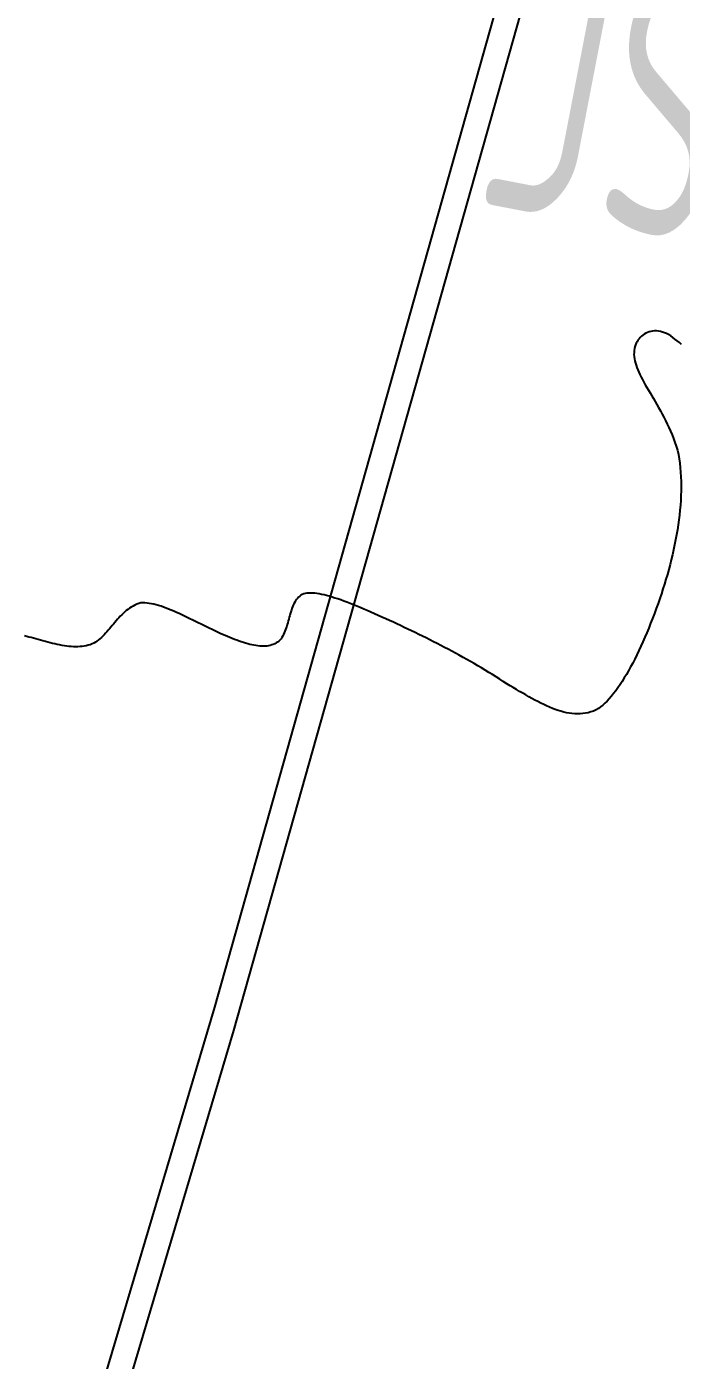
# Model space of a CAD drawing. Header units: metres. Extents: x 507606 to 508087, y 6966978 to 6967359.
# Drawn here: x 507941.307 to 507942.538, y 6967152.274 to 6967154.781 of the extents above; entities that cross this region are included whole.
import ezdxf

# ---------------------------------------------------------------- set-up
doc = ezdxf.new("R2010")
doc.units = ezdxf.units.M
for name, color, linetype in [('mga2020STR_SURFACES', 252, 'Continuous'), ('mga2020VEG_TREE', 252, 'Continuous'), ('STR_SURFACES', 252, 'Continuous')]:
    doc.layers.add(name, color=color, linetype=linetype)
doc.layers.add('RW_FEAT', color=160, linetype='Continuous', lineweight=0)
doc.styles.add('Style-INTL_ISO_EQUAL', font='ISOCP.shx')

# ---------------------------------------------------------------- blocks, each defined once
blk = doc.blocks.new('BAC V TREE')
for p, q in [((4.4807, -11.2818), (4.4693, -11.3002)), ((4.4935, -11.2646), (4.4807, -11.2818)), ((4.5075, -11.2486), (4.4935, -11.2646)), ((4.5228, -11.2339), (4.5075, -11.2486)), ((4.5392, -11.2206), (4.5228, -11.2339)), ((4.5567, -11.2087), (4.5392, -11.2206)), ((4.5751, -11.1983), (4.5567, -11.2087)), ((4.5946, -11.1894), (4.5751, -11.1983)), ((4.6148, -11.1822), (4.5946, -11.1894)), ((4.636, -11.1767), (4.6148, -11.1822)), ((4.6578, -11.173), (4.636, -11.1767)), ((4.6803, -11.1711), (4.6578, -11.173)), ((4.7034, -11.1712), (4.6803, -11.1711)), ((4.7271, -11.1731), (4.7034, -11.1712)), ((4.7513, -11.1772), (4.7271, -11.1731)), ((4.7758, -11.1833), (4.7513, -11.1772)), ((4.8008, -11.1917), (4.7758, -11.1833)), ((4.8259, -11.2022), (4.8008, -11.1917)), ((4.8514, -11.2151), (4.8259, -11.2022)), ((4.8769, -11.2304), (4.8514, -11.2151)), ((4.9025, -11.2481), (4.8769, -11.2304)), ((4.9282, -11.2683), (4.9025, -11.2481)), ((4.9547, -11.2884), (4.9282, -11.2683)), ((4.4325, -11.431), (4.4323, -11.4556)), ((4.4345, -11.4071), (4.4325, -11.431)), ((4.4382, -11.3839), (4.4345, -11.4071)), ((4.4437, -11.3616), (4.4382, -11.3839)), ((4.4507, -11.3401), (4.4437, -11.3616)), ((4.4593, -11.3196), (4.4507, -11.3401)), ((4.4693, -11.3002), (4.4593, -11.3196)), ((4.9812, -11.3107), (4.9547, -11.2884)), ((5.0078, -11.3351), (4.9812, -11.3107)), ((4.4323, -11.4556), (4.4339, -11.4808)), ((4.4339, -11.4808), (4.4375, -11.5065)), ((4.4375, -11.5065), (4.4422, -11.5324)), ((4.4422, -11.5324), (4.4487, -11.5587)), ((4.4487, -11.5587), (4.4568, -11.5855)), ((4.4568, -11.5855), (4.4664, -11.6129)), ((4.4664, -11.6129), (4.4775, -11.6408)), ((4.4775, -11.6408), (4.49, -11.6692)), ((4.49, -11.6692), (4.5036, -11.6982)), ((4.5036, -11.6982), (4.5185, -11.7279)), ((4.5185, -11.7279), (4.5344, -11.7581)), ((4.5344, -11.7581), (4.5512, -11.7889)), ((4.5512, -11.7889), (4.569, -11.8204)), ((4.569, -11.8204), (4.5875, -11.8525)), ((4.5875, -11.8525), (4.6067, -11.8854)), ((4.6067, -11.8854), (4.6264, -11.9189)), ((4.6264, -11.9189), (4.6467, -11.9531)), ((4.6467, -11.9531), (4.6673, -11.9881)), ((4.6673, -11.9881), (4.6882, -12.0238)), ((4.6882, -12.0238), (4.7094, -12.0603)), ((4.7094, -12.0603), (4.7306, -12.0976)), ((4.7306, -12.0976), (4.7518, -12.1357)), ((4.7518, -12.1357), (4.773, -12.1746)), ((4.773, -12.1746), (4.794, -12.2143)), ((4.794, -12.2143), (4.8146, -12.2549)), ((4.8146, -12.2549), (4.8349, -12.2963)), ((4.8349, -12.2963), (4.8548, -12.3387)), ((4.8548, -12.3387), (4.874, -12.382)), ((4.874, -12.382), (4.8926, -12.4262)), ((4.8926, -12.4262), (4.9105, -12.4713)), ((4.9105, -12.4713), (4.9274, -12.5174)), ((4.9274, -12.5174), (4.9435, -12.5645)), ((4.9435, -12.5645), (4.9584, -12.6126)), ((4.9584, -12.6126), (4.9689, -12.6639)), ((4.9689, -12.6639), (4.9779, -12.7162)), ((4.9779, -12.7162), (4.9854, -12.7693)), ((4.9854, -12.7693), (4.9915, -12.8233)), ((4.9915, -12.8233), (4.9962, -12.878)), ((4.9962, -12.878), (4.9995, -12.9334)), ((4.9995, -12.9334), (5.0015, -12.9894)), ((5.0015, -12.9894), (5.0023, -13.0461)), ((5.0023, -13.0461), (5.0018, -13.1033)), ((4.9971, -13.2192), (4.9931, -13.2778)), ((5, -13.161), (4.9971, -13.2192)), ((5.0018, -13.1033), (5, -13.161)), ((4.9879, -13.3368), (4.9817, -13.3961)), ((4.9931, -13.2778), (4.9879, -13.3368)), ((4.9661, -13.5154), (4.9569, -13.5753)), ((4.9744, -13.4557), (4.9661, -13.5154)), ((4.9817, -13.3961), (4.9744, -13.4557)), ((4.9356, -13.6955), (4.9237, -13.7556)), ((4.9467, -13.6354), (4.9356, -13.6955)), ((4.9569, -13.5753), (4.9467, -13.6354)), ((4.9109, -13.8157), (4.8973, -13.8758)), ((4.9237, -13.7556), (4.9109, -13.8157)), ((4.8679, -13.9954), (4.8521, -14.0549)), ((4.883, -13.9357), (4.8679, -13.9954)), ((4.8973, -13.8758), (4.883, -13.9357)), ((4.8187, -14.173), (4.801, -14.2315)), ((4.8357, -14.1141), (4.8187, -14.173)), ((4.8521, -14.0549), (4.8357, -14.1141)), ((0.4574, -14.3446), (0.4387, -14.3491)), ((0.4774, -14.3415), (0.4574, -14.3446)), ((0.4988, -14.3397), (0.4774, -14.3415)), ((0.5216, -14.3393), (0.4988, -14.3397)), ((0.5456, -14.3401), (0.5216, -14.3393)), ((0.5709, -14.3421), (0.5456, -14.3401)), ((0.5974, -14.3454), (0.5709, -14.3421)), ((0.6251, -14.3498), (0.5974, -14.3454)), ((4.7641, -14.3472), (4.745, -14.4043)), ((4.7828, -14.2896), (4.7641, -14.3472)), ((4.801, -14.2315), (4.7828, -14.2896)), ((-1.6463, -14.5087), (-1.6671, -14.5222)), ((-1.6248, -14.4963), (-1.6463, -14.5087)), ((-1.6025, -14.4849), (-1.6248, -14.4963)), ((-1.5794, -14.4748), (-1.6025, -14.4849)), ((-1.5554, -14.4659), (-1.5794, -14.4748)), ((-1.5306, -14.4583), (-1.5554, -14.4659)), ((-1.5062, -14.4574), (-1.5306, -14.4583)), ((-1.4811, -14.458), (-1.5062, -14.4574)), ((-1.4552, -14.4601), (-1.4811, -14.458)), ((-1.4287, -14.4635), (-1.4552, -14.4601)), ((-1.4015, -14.4683), (-1.4287, -14.4635)), ((-1.3737, -14.4743), (-1.4015, -14.4683)), ((-1.3453, -14.4814), (-1.3737, -14.4743)), ((-1.3163, -14.4897), (-1.3453, -14.4814)), ((-1.2868, -14.499), (-1.3163, -14.4897)), ((-1.2568, -14.5093), (-1.2868, -14.499)), ((-1.2264, -14.5204), (-1.2568, -14.5093)), ((0.3037, -14.5061), (0.2961, -14.5259)), ((0.3119, -14.4868), (0.3037, -14.5061)), ((0.3206, -14.4683), (0.3119, -14.4868)), ((0.3301, -14.4506), (0.3206, -14.4683)), ((0.3402, -14.4338), (0.3301, -14.4506)), ((0.3512, -14.418), (0.3402, -14.4338)), ((0.3631, -14.4033), (0.3512, -14.418)), ((0.376, -14.3898), (0.3631, -14.4033)), ((0.3899, -14.3775), (0.376, -14.3898)), ((0.405, -14.3665), (0.3899, -14.3775)), ((0.4212, -14.3571), (0.405, -14.3665)), ((0.4387, -14.3491), (0.4212, -14.3571)), ((0.654, -14.3553), (0.6251, -14.3498)), ((0.684, -14.362), (0.654, -14.3553)), ((0.7152, -14.3697), (0.684, -14.362)), ((0.7474, -14.3784), (0.7152, -14.3697)), ((0.7806, -14.3881), (0.7474, -14.3784)), ((0.8149, -14.3988), (0.7806, -14.3881)), ((0.8502, -14.4104), (0.8149, -14.3988)), ((0.8864, -14.4229), (0.8502, -14.4104)), ((0.9235, -14.4362), (0.8864, -14.4229)), ((0.9615, -14.4504), (0.9235, -14.4362)), ((1.0004, -14.4653), (0.9615, -14.4504)), ((1.0401, -14.481), (1.0004, -14.4653)), ((1.0806, -14.4973), (1.0401, -14.481)), ((1.1219, -14.5144), (1.0806, -14.4973)), ((4.7231, -14.4655), (4.701, -14.5262)), ((4.745, -14.4043), (4.7231, -14.4655)), ((-1.8137, -14.6564), (-1.8303, -14.6752)), ((-1.7968, -14.6378), (-1.8137, -14.6564)), ((-1.7797, -14.6196), (-1.7968, -14.6378)), ((-1.7621, -14.6018), (-1.7797, -14.6196)), ((-1.7442, -14.5845), (-1.7621, -14.6018)), ((-1.7257, -14.5678), (-1.7442, -14.5845)), ((-1.7068, -14.5518), (-1.7257, -14.5678)), ((-1.6873, -14.5366), (-1.7068, -14.5518)), ((-1.6671, -14.5222), (-1.6873, -14.5366)), ((-1.1955, -14.5324), (-1.2264, -14.5204)), ((-1.1642, -14.5452), (-1.1955, -14.5324)), ((-1.1326, -14.5586), (-1.1642, -14.5452)), ((-1.1006, -14.5727), (-1.1326, -14.5586)), ((-1.0684, -14.5873), (-1.1006, -14.5727)), ((-1.0358, -14.6025), (-1.0684, -14.5873)), ((-1.0031, -14.618), (-1.0358, -14.6025)), ((-0.9702, -14.6339), (-1.0031, -14.618)), ((-0.9371, -14.65), (-0.9702, -14.6339)), ((-0.9038, -14.6664), (-0.9371, -14.65)), ((-0.8705, -14.6829), (-0.9038, -14.6664)), ((0.2571, -14.6535), (0.251, -14.6754)), ((0.2631, -14.6317), (0.2571, -14.6535)), ((0.2693, -14.61), (0.2631, -14.6317)), ((0.2755, -14.5885), (0.2693, -14.61)), ((0.2821, -14.5672), (0.2755, -14.5885)), ((0.2889, -14.5464), (0.2821, -14.5672)), ((0.2961, -14.5259), (0.2889, -14.5464)), ((1.1639, -14.5321), (1.1219, -14.5144)), ((1.2066, -14.5504), (1.1639, -14.5321)), ((1.25, -14.5692), (1.2066, -14.5504)), ((1.2941, -14.5886), (1.25, -14.5692)), ((1.3387, -14.6085), (1.2941, -14.5886)), ((1.384, -14.6289), (1.3387, -14.6085)), ((1.4298, -14.6497), (1.384, -14.6289)), ((1.4761, -14.6709), (1.4298, -14.6497)), ((1.5229, -14.6924), (1.4761, -14.6709)), ((4.6559, -14.6454), (4.633, -14.7039)), ((4.6786, -14.5862), (4.6559, -14.6454)), ((4.701, -14.5262), (4.6786, -14.5862)), ((-1.9591, -14.8253), (-1.9754, -14.8428)), ((-1.9429, -14.8074), (-1.9591, -14.8253)), ((-1.9268, -14.7891), (-1.9429, -14.8074)), ((-1.9108, -14.7704), (-1.9268, -14.7891)), ((-1.8949, -14.7515), (-1.9108, -14.7704)), ((-1.8789, -14.7325), (-1.8949, -14.7515)), ((-1.8628, -14.7133), (-1.8789, -14.7325)), ((-1.8466, -14.6942), (-1.8628, -14.7133)), ((-1.8303, -14.6752), (-1.8466, -14.6942)), ((-0.8371, -14.6995), (-0.8705, -14.6829)), ((-0.8037, -14.7161), (-0.8371, -14.6995)), ((-0.7703, -14.7327), (-0.8037, -14.7161)), ((-0.737, -14.7491), (-0.7703, -14.7327)), ((-0.7037, -14.7653), (-0.737, -14.7491)), ((-0.6705, -14.7812), (-0.7037, -14.7653)), ((-0.6375, -14.7968), (-0.6705, -14.7812)), ((-0.6046, -14.812), (-0.6375, -14.7968)), ((-0.572, -14.8267), (-0.6046, -14.812)), ((-0.5425, -14.8396), (-0.572, -14.8267)), ((0.2027, -14.821), (0.194, -14.8396)), ((0.2107, -14.8016), (0.2027, -14.821)), ((0.2183, -14.7815), (0.2107, -14.8016)), ((0.2254, -14.761), (0.2183, -14.7815)), ((0.2322, -14.74), (0.2254, -14.761)), ((0.2387, -14.7187), (0.2322, -14.74)), ((0.2449, -14.6971), (0.2387, -14.7187)), ((0.251, -14.6754), (0.2449, -14.6971)), ((1.5662, -14.7126), (1.5229, -14.6924)), ((1.6096, -14.733), (1.5662, -14.7126)), ((1.6533, -14.7536), (1.6096, -14.733)), ((1.6971, -14.7744), (1.6533, -14.7536)), ((1.741, -14.7954), (1.6971, -14.7744)), ((1.7851, -14.8167), (1.741, -14.7954)), ((1.8293, -14.8382), (1.7851, -14.8167)), ((4.5864, -14.8183), (4.5627, -14.8741)), ((4.6098, -14.7616), (4.5864, -14.8183)), ((4.633, -14.7039), (4.6098, -14.7616)), ((-2.9115, -14.8629), (-2.9386, -14.8557)), ((-2.8841, -14.8703), (-2.9115, -14.8629)), ((-2.8565, -14.878), (-2.8841, -14.8703)), ((-2.8285, -14.8859), (-2.8565, -14.878)), ((-2.8003, -14.8938), (-2.8285, -14.8859)), ((-2.7719, -14.9019), (-2.8003, -14.8938)), ((-2.7433, -14.9099), (-2.7719, -14.9019)), ((-2.7146, -14.9179), (-2.7433, -14.9099)), ((-2.6858, -14.9257), (-2.7146, -14.9179)), ((-2.657, -14.9333), (-2.6858, -14.9257)), ((-2.6281, -14.9407), (-2.657, -14.9333)), ((-2.5992, -14.9478), (-2.6281, -14.9407)), ((-2.5704, -14.9545), (-2.5992, -14.9478)), ((-2.5416, -14.9608), (-2.5704, -14.9545)), ((-2.513, -14.9666), (-2.5416, -14.9608)), ((-2.4845, -14.9719), (-2.513, -14.9666)), ((-2.4562, -14.9765), (-2.4845, -14.9719)), ((-2.4281, -14.9805), (-2.4562, -14.9765)), ((-2.4003, -14.9838), (-2.4281, -14.9805)), ((-2.3727, -14.9862), (-2.4003, -14.9838)), ((-2.3455, -14.9879), (-2.3727, -14.9862)), ((-2.3187, -14.9886), (-2.3455, -14.9879)), ((-2.2922, -14.9883), (-2.3187, -14.9886)), ((-2.2662, -14.987), (-2.2922, -14.9883)), ((-2.2406, -14.9846), (-2.2662, -14.987)), ((-2.2156, -14.9811), (-2.2406, -14.9846)), ((-2.191, -14.9764), (-2.2156, -14.9811)), ((-2.1671, -14.9704), (-2.191, -14.9764)), ((-2.1437, -14.9631), (-2.1671, -14.9704)), ((-2.121, -14.9543), (-2.1437, -14.9631)), ((-2.099, -14.9442), (-2.121, -14.9543)), ((-2.08, -14.9325), (-2.099, -14.9442)), ((-2.0616, -14.9197), (-2.08, -14.9325)), ((-2.0436, -14.906), (-2.0616, -14.9197)), ((-2.0261, -14.8913), (-2.0436, -14.906)), ((-2.0089, -14.8759), (-2.0261, -14.8913)), ((-1.992, -14.8596), (-2.0089, -14.8759)), ((-1.9754, -14.8428), (-1.992, -14.8596)), ((-0.5133, -14.8522), (-0.5425, -14.8396)), ((-0.4844, -14.8644), (-0.5133, -14.8522)), ((-0.4557, -14.8763), (-0.4844, -14.8644)), ((-0.4274, -14.8878), (-0.4557, -14.8763)), ((-0.3993, -14.8988), (-0.4274, -14.8878)), ((-0.3716, -14.9093), (-0.3993, -14.8988)), ((-0.3442, -14.9193), (-0.3716, -14.9093)), ((-0.3171, -14.9287), (-0.3442, -14.9193)), ((-0.2905, -14.9375), (-0.3171, -14.9287)), ((-0.2642, -14.9456), (-0.2905, -14.9375)), ((-0.2384, -14.953), (-0.2642, -14.9456)), ((-0.2129, -14.9597), (-0.2384, -14.953)), ((-0.188, -14.9656), (-0.2129, -14.9597)), ((-0.1635, -14.9706), (-0.188, -14.9656)), ((-0.1394, -14.9748), (-0.1635, -14.9706)), ((-0.1159, -14.9781), (-0.1394, -14.9748)), ((-0.0929, -14.9804), (-0.1159, -14.9781)), ((-0.0704, -14.9818), (-0.0929, -14.9804)), ((-0.0484, -14.9821), (-0.0704, -14.9818)), ((-0.027, -14.9813), (-0.0484, -14.9821)), ((-0.0062, -14.9795), (-0.027, -14.9813)), ((0.014, -14.9764), (-0.0062, -14.9795)), ((0.0335, -14.9722), (0.014, -14.9764)), ((0.0525, -14.9667), (0.0335, -14.9722)), ((0.0708, -14.96), (0.0525, -14.9667)), ((0.0884, -14.9519), (0.0708, -14.96)), ((0.1054, -14.9425), (0.0884, -14.9519)), ((0.1216, -14.9317), (0.1054, -14.9425)), ((0.1372, -14.9194), (0.1216, -14.9317)), ((0.1519, -14.9056), (0.1372, -14.9194)), ((0.1637, -14.8906), (0.1519, -14.9056)), ((0.1746, -14.8746), (0.1637, -14.8906)), ((0.1847, -14.8575), (0.1746, -14.8746)), ((0.194, -14.8396), (0.1847, -14.8575)), ((1.8736, -14.86), (1.8293, -14.8382)), ((1.918, -14.882), (1.8736, -14.86)), ((1.9625, -14.9042), (1.918, -14.882)), ((2.0071, -14.9267), (1.9625, -14.9042)), ((2.0517, -14.9495), (2.0071, -14.9267)), ((2.0964, -14.9725), (2.0517, -14.9495)), ((2.1411, -14.9958), (2.0964, -14.9725)), ((4.5148, -14.9825), (4.4905, -15.035)), ((4.5389, -14.9288), (4.5148, -14.9825)), ((4.5627, -14.8741), (4.5389, -14.9288)), ((2.1859, -15.0193), (2.1411, -14.9958)), ((2.2306, -15.0432), (2.1859, -15.0193)), ((2.2754, -15.0673), (2.2306, -15.0432)), ((2.3201, -15.0917), (2.2754, -15.0673)), ((2.3648, -15.1164), (2.3201, -15.0917)), ((2.4095, -15.1413), (2.3648, -15.1164)), ((2.4541, -15.1666), (2.4095, -15.1413)), ((4.4413, -15.1364), (4.4164, -15.1851)), ((4.466, -15.0864), (4.4413, -15.1364)), ((4.4905, -15.035), (4.466, -15.0864)), ((2.4987, -15.1922), (2.4541, -15.1666)), ((2.5432, -15.218), (2.4987, -15.1922)), ((2.5876, -15.2442), (2.5432, -15.218)), ((2.6319, -15.2707), (2.5876, -15.2442)), ((2.6761, -15.2975), (2.6319, -15.2707)), ((2.7202, -15.3246), (2.6761, -15.2975)), ((4.3662, -15.2784), (4.3409, -15.3228)), ((4.3914, -15.2325), (4.3662, -15.2784)), ((4.4164, -15.1851), (4.3914, -15.2325)), ((2.7642, -15.3521), (2.7202, -15.3246)), ((2.808, -15.3799), (2.7642, -15.3521)), ((2.8516, -15.408), (2.808, -15.3799)), ((2.8951, -15.4365), (2.8516, -15.408)), ((2.9342, -15.4595), (2.8951, -15.4365)), ((2.9729, -15.4824), (2.9342, -15.4595)), ((4.264, -15.4462), (4.2382, -15.484)), ((4.2898, -15.4068), (4.264, -15.4462)), ((4.3154, -15.3656), (4.2898, -15.4068)), ((4.3409, -15.3228), (4.3154, -15.3656)), ((3.0112, -15.5051), (2.9729, -15.4824)), ((3.0491, -15.5275), (3.0112, -15.5051)), ((3.0867, -15.5496), (3.0491, -15.5275)), ((3.1239, -15.5712), (3.0867, -15.5496)), ((3.1608, -15.5922), (3.1239, -15.5712)), ((3.1974, -15.6127), (3.1608, -15.5922)), ((3.2337, -15.6326), (3.1974, -15.6127)), ((3.2697, -15.6516), (3.2337, -15.6326)), ((4.1339, -15.6162), (4.1076, -15.6443)), ((4.1601, -15.5861), (4.1339, -15.6162)), ((4.1862, -15.554), (4.1601, -15.5861)), ((4.2123, -15.5199), (4.1862, -15.554)), ((4.2382, -15.484), (4.2123, -15.5199)), ((3.3054, -15.6699), (3.2697, -15.6516)), ((3.3408, -15.6873), (3.3054, -15.6699)), ((3.3759, -15.7037), (3.3408, -15.6873)), ((3.4108, -15.7191), (3.3759, -15.7037)), ((3.4454, -15.7334), (3.4108, -15.7191)), ((3.4798, -15.7465), (3.4454, -15.7334)), ((3.514, -15.7584), (3.4798, -15.7465)), ((3.548, -15.7689), (3.514, -15.7584)), ((3.5818, -15.7781), (3.548, -15.7689)), ((3.6153, -15.7857), (3.5818, -15.7781)), ((3.6488, -15.7918), (3.6153, -15.7857)), ((3.682, -15.7963), (3.6488, -15.7918)), ((3.7151, -15.7991), (3.682, -15.7963)), ((3.748, -15.8002), (3.7151, -15.7991)), ((3.7809, -15.7994), (3.748, -15.8002)), ((3.8136, -15.7966), (3.7809, -15.7994)), ((3.8462, -15.7919), (3.8136, -15.7966)), ((3.8787, -15.7851), (3.8462, -15.7919)), ((3.9111, -15.7762), (3.8787, -15.7851)), ((3.9434, -15.7651), (3.9111, -15.7762)), ((3.9757, -15.7516), (3.9434, -15.7651)), ((4.0021, -15.7348), (3.9757, -15.7516)), ((4.0286, -15.7155), (4.0021, -15.7348)), ((4.055, -15.694), (4.0286, -15.7155)), ((4.0813, -15.6702), (4.055, -15.694)), ((4.1076, -15.6443), (4.0813, -15.6702))]:
    blk.add_line(p, q)
blk = doc.blocks.new('SVW_2')
at = {"layer": 'RW_FEAT'}
for p, q in [((0.7868, 0.4399), (-0.1034, 0.8954)), ((-0.1034, 0.8954), (0.1035, -0.8953)), ((-0.7867, -0.4399), (0.7868, 0.4399)), ((0.1035, -0.8953), (-0.7867, -0.4399))]:
    blk.add_line(p, q, dxfattribs=at)
at = {"layer": 'RW_FEAT', "style": 'Style-INTL_ISO_EQUAL', "width": 0.65}
blk.add_text('SC', height=1, rotation=62.9, dxfattribs=at).set_placement((1.8635, 0.6401))
blk = doc.blocks.new('XE_SURVEY')
at = {"layer": 'mga2020STR_SURFACES'}
blk.add_polyline3d([(507940.1281, 6967147.7867, 4.7947), (507941.516, 6967147.3615, 4.7638), (507942.8552, 6967151.9965, 4.7551), (507943.9279, 6967155.6575, 4.7285), (507942.553, 6967156.1035, 4.7977), (507941.6606, 6967152.9382, 4.7705), (507940.1281, 6967147.7867, 4.7947)], dxfattribs=at)
at = {"layer": 'STR_SURFACES'}
blk.add_polyline3d([(507940.1632, 6967147.7407, 4.7947), (507941.5517, 6967147.3152, 4.7638), (507942.8916, 6967151.9521, 4.7551), (507943.9648, 6967155.6146, 4.7285), (507942.5894, 6967156.0608, 4.7977), (507941.6965, 6967152.8942, 4.7705), (507940.1632, 6967147.7407, 4.7947)], dxfattribs=at)
at = {"layer": 'mga2020VEG_TREE', "xscale": 0.1554417355589352, "yscale": 0.1554417355589352, "zscale": 0.1554417355589352, "rotation": 0.001583333339407246}
blk.add_blockref('BAC V TREE', (507941.76, 6967155.9451, 4.6985), dxfattribs=at)
at = {"layer": 'RW_FEAT', "xscale": 0.4999999999999997, "yscale": 0.4999999999999997, "zscale": 0.4999999999999997, "rotation": 106.1811205228286}
blk.add_blockref('SVW_2', (507943.2402, 6967154.056), dxfattribs=at)

msp = doc.modelspace()

# ---------------------------------------------------------------- block references
msp.add_blockref('XE_SURVEY', (0, 0))

doc.saveas('drawing.dxf')
